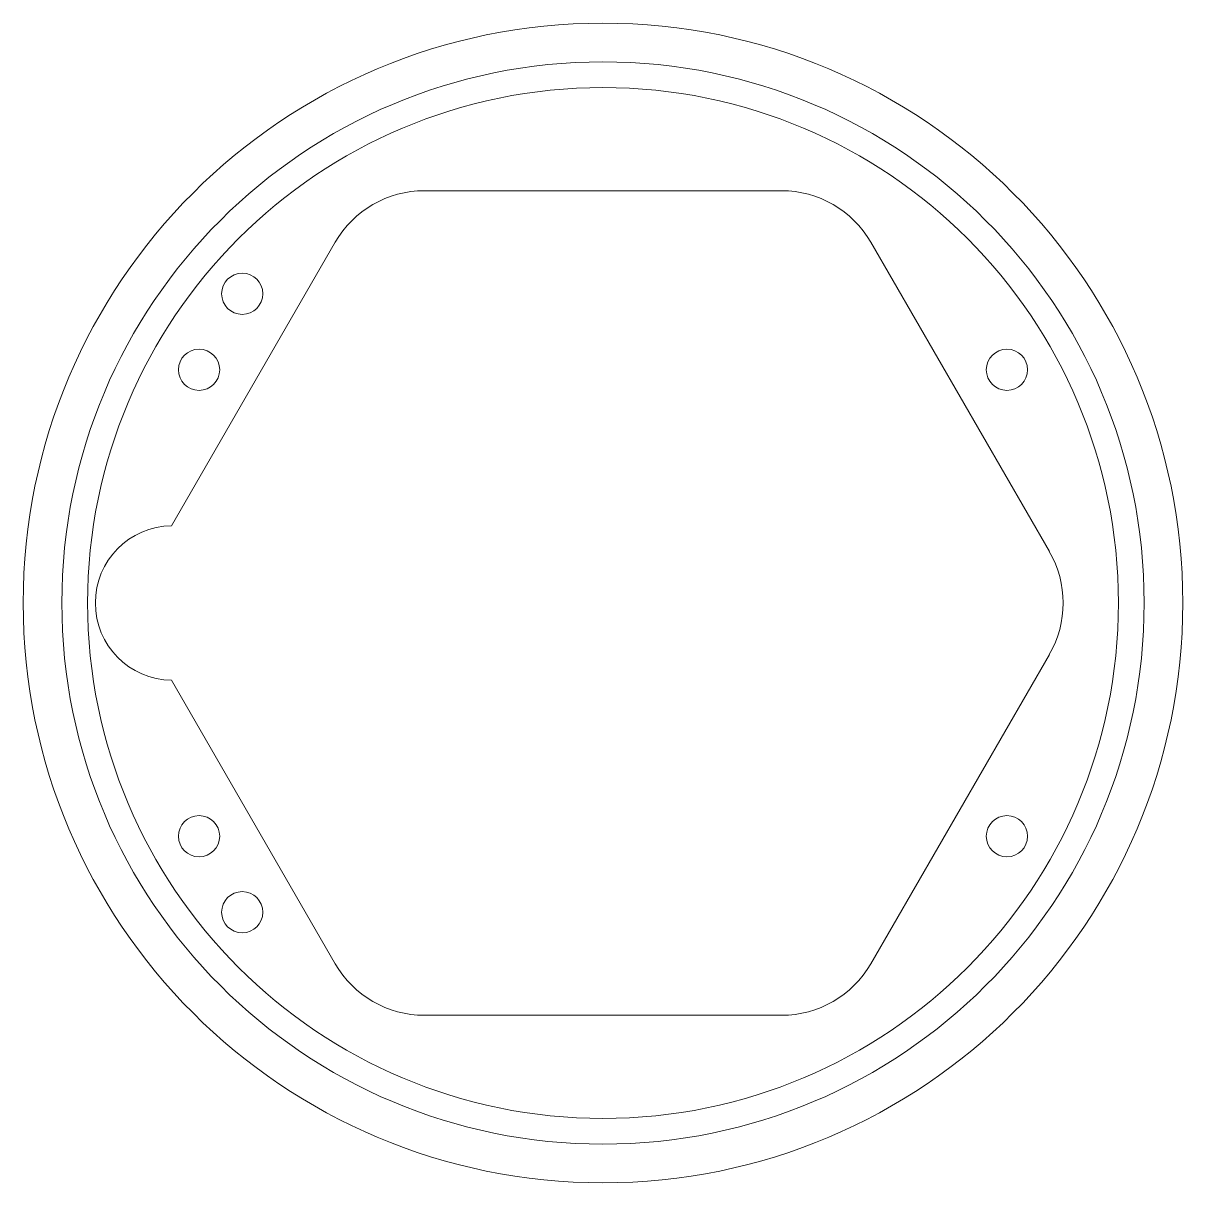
# Model space of a CAD drawing. Header units: millimetres. Extents: x -22.5 to 22.5, y -22.5 to 22.5.
import ezdxf

# ---------------------------------------------------------------- set-up
doc = ezdxf.new("R2010")
doc.units = ezdxf.units.MM

msp = doc.modelspace()

# ---------------------------------------------------------------- linework, layer by layer
at = {"color": 7, "linetype": 'Continuous', "lineweight": 15}
for p, q in [((6.928, 16), (-6.928, 16)), ((-10.392, 14), (-16.743, 3)), ((17.321, 2), (10.392, 14)), ((10.392, -14), (17.321, -2)), ((-16.743, -3), (-10.392, -14)), ((-6.928, -16), (6.928, -16))]:
    msp.add_line(p, q, dxfattribs=at)
for centre, radius in [((0, 0), 22.5), ((0, 0), 21), ((0, 0), 20), ((-14, 12), 0.8), ((-15.675, 9.05), 0.8), ((15.675, 9.05), 0.8), ((-15.675, -9.05), 0.8), ((15.675, -9.05), 0.8), ((-14, -12), 0.8)]:
    msp.add_circle(centre, radius, dxfattribs=at)
for centre, radius, start, end in [((-6.928, 12), 4, 90, 150), ((6.928, 12), 4, 30, 90), ((-16.7, 0), 3, 90.8277, 269.1723), ((13.856, 0), 4, 330, 30), ((-6.928, -12), 4, 210, 270), ((6.928, -12), 4, 270, 330)]:
    msp.add_arc(centre, radius, start, end, dxfattribs=at)

doc.saveas('drawing.dxf')
